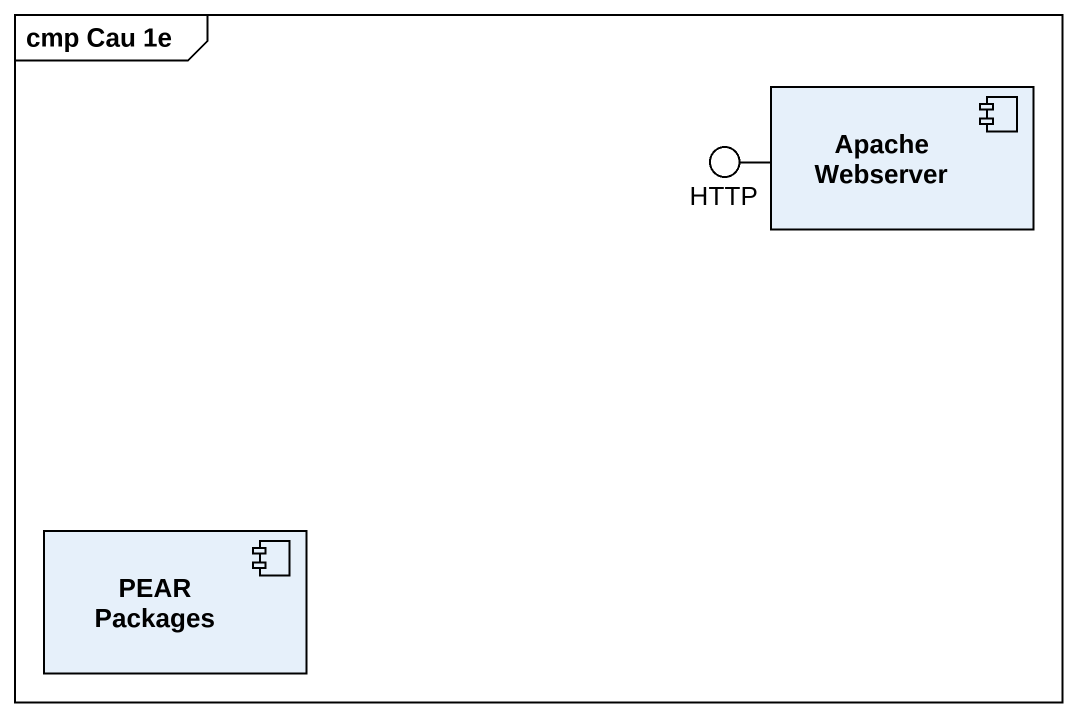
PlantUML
@startuml
mainframe cmp Cau 1e
() HTTP
component "Apache Webserver" as Apache_Webserver
component "PEAR Packages" as PEAR_Packages
Apache_Webserver -left- HTTP
@enduml
